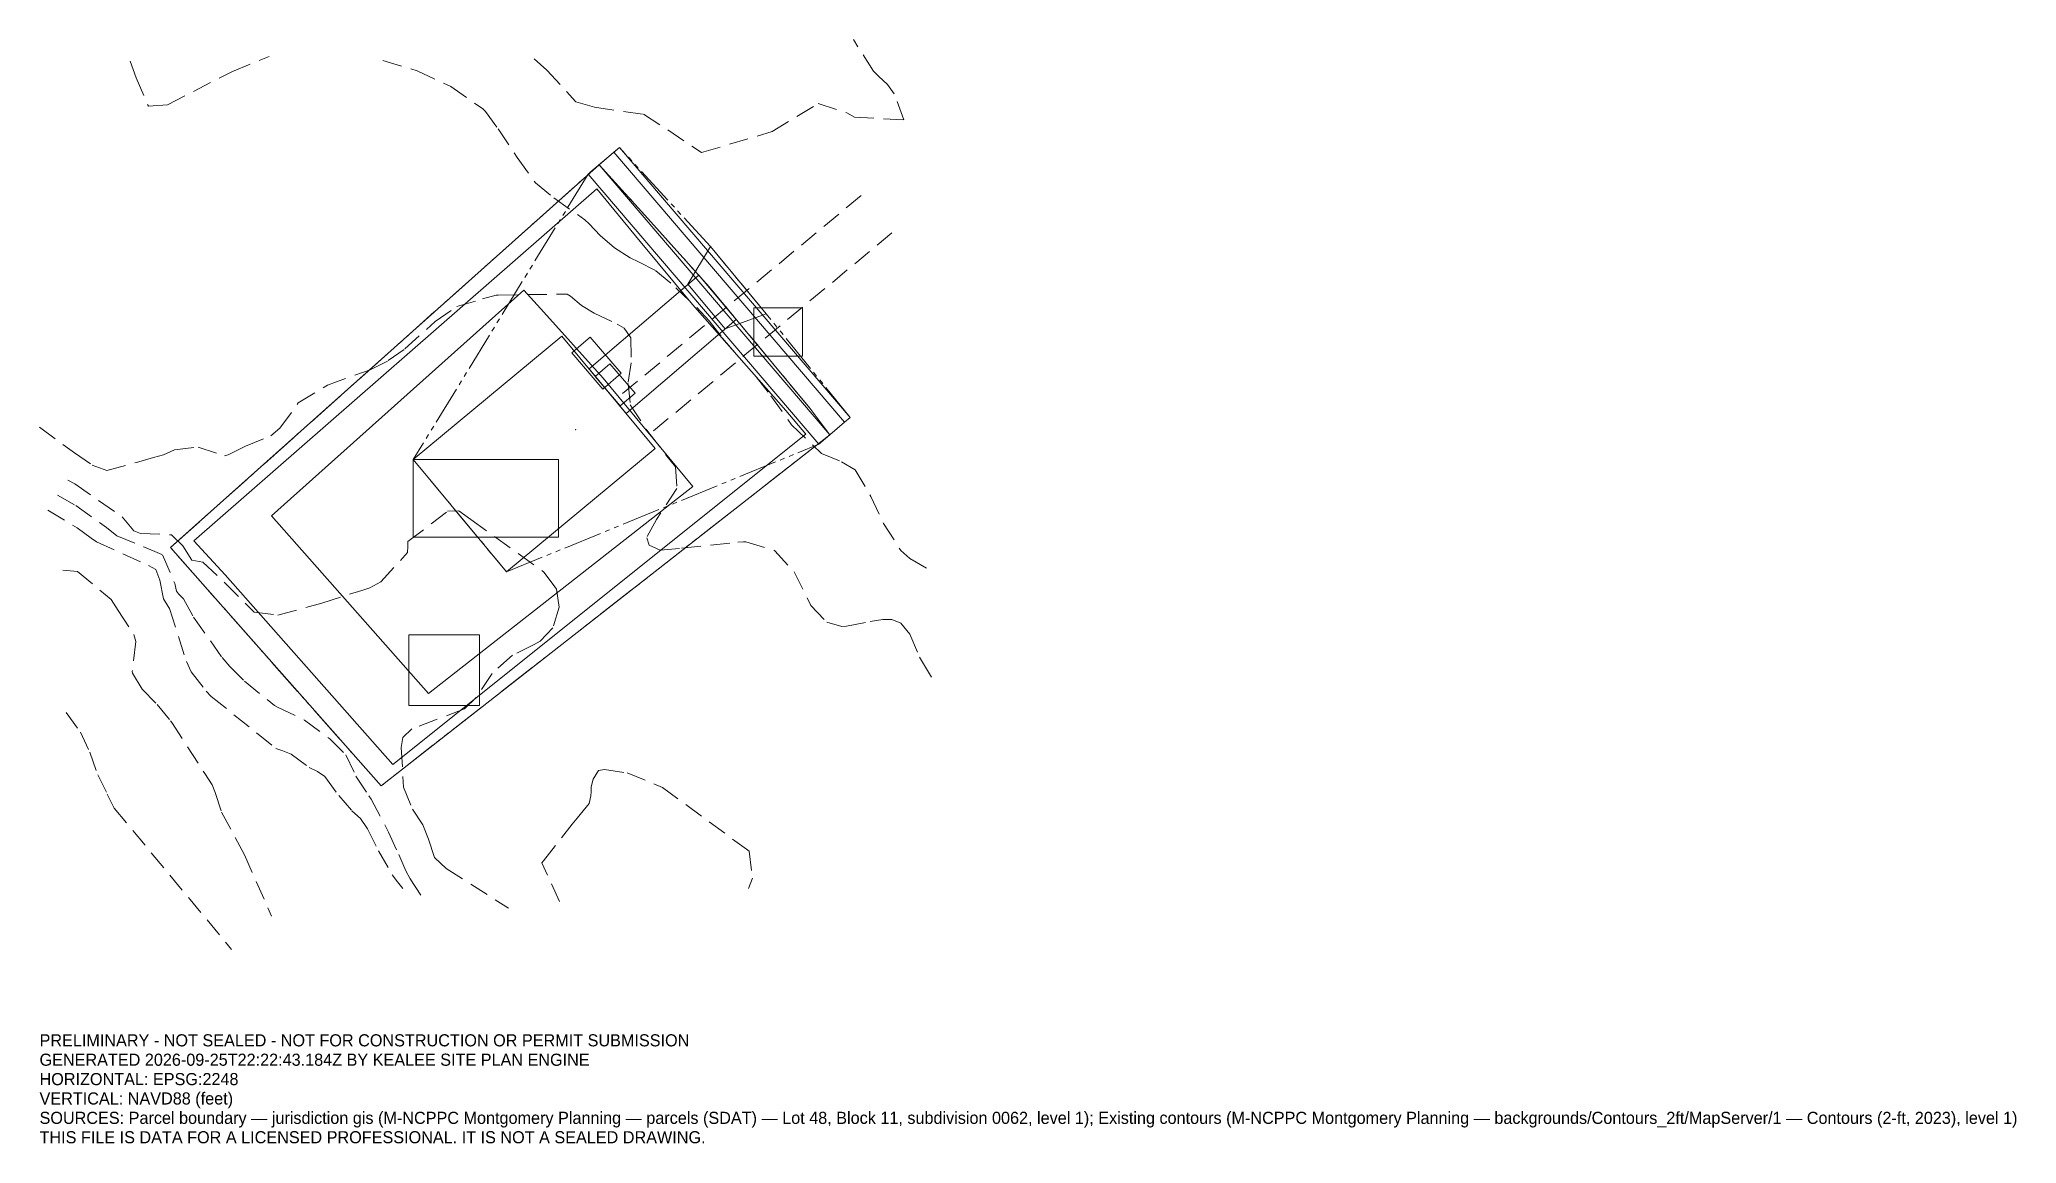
# Model space of a CAD drawing. Extents: x 1278175 to 1278583, y 484609 to 484837.
import ezdxf

# ---------------------------------------------------------------- set-up
doc = ezdxf.new("R2010")
doc.units = 0
doc.linetypes.add('DASHED', pattern=[6, 4, -2])
doc.linetypes.add('PHANTOM', pattern=[13, 8, -1, 1, -1, 1, -1])
for name, color, linetype, lineweight in [('C-ANNO-NPLT', 250, 'Continuous', 0), ('C-BLDG-FTPR-N', 6, 'Continuous', 0), ('C-LODS', 30, 'PHANTOM', 0), ('C-PVMT', 8, 'Continuous', 0), ('C-SITE-N', 6, 'Continuous', 0), ('C-STRM-AREA', 150, 'PHANTOM', 0), ('C-SWMG', 92, 'Continuous', 0), ('C-TOPO-MAJR-E', 32, 'DASHED', 0), ('C-TOPO-SPOT', 7, 'Continuous', 0), ('C-TOPO-SURF', 253, 'Continuous', 0), ('C-UTIL', 4, 'DASHED', 0), ('L-PLNT-TREE', 90, 'Continuous', 0), ('V-PROP-BNDY', 7, 'Continuous', 0)]:
    doc.layers.add(name, color=color, linetype=linetype, lineweight=lineweight)

msp = doc.modelspace()

# ---------------------------------------------------------------- linework, layer by layer
at = {"layer": 'C-BLDG-FTPR-N'}
msp.add_lwpolyline([(1278302.4, 484752.6), (1278283.17, 484775.76), (1278252.5, 484750.3), (1278271.73, 484727.13), (1278302.4, 484752.6)], close=True, dxfattribs=at)
at = {"layer": 'C-LODS'}
msp.add_lwpolyline([(1278252.5, 484750.3), (1278271.73, 484727.13), (1278336.2, 484753.47), (1278338.48, 484755.42), (1278341.53, 484758.02), (1278342.67, 484758.99), (1278325.32, 484780.41), (1278313.82, 484794.26), (1278295.05, 484814.72), (1278288.59, 484809.2), (1278252.5, 484750.3)], close=True, dxfattribs=at)
at = {"layer": 'C-PVMT'}
for points in [[(1278342.67, 484758.99), (1278295.05, 484814.72), (1278293.91, 484813.75), (1278341.53, 484758.02), (1278342.67, 484758.99)], [(1278338.48, 484755.42), (1278290.87, 484811.15), (1278288.59, 484809.2), (1278336.2, 484753.47), (1278338.48, 484755.42)], [(1278313.82, 484794.26), (1278325.32, 484780.41), (1278316.86, 484777.29), (1278309.2, 484786.52), (1278313.82, 484794.26)], [(1278319.17, 484779.2), (1278311.41, 484788.36), (1278288.77, 484769.01), (1278296.44, 484759.78), (1278319.17, 484779.2)], [(1278291.6, 484764.86), (1278295.41, 484768.1), (1278289.04, 484775.55), (1278285.24, 484772.31), (1278291.6, 484764.86)], [(1278298.27, 484763.98), (1278293.08, 484770.06), (1278290.04, 484767.46), (1278295.23, 484761.38), (1278298.27, 484763.98)]]:
    msp.add_lwpolyline(points, close=True, dxfattribs=at)
at = {"layer": 'C-SITE-N'}
for points in [[(1278333.49, 484755.52), (1278248.25, 484687.35), (1278213.69, 484726.49), (1278207.2, 484733.53), (1278290.42, 484806.17), (1278299.31, 484795.31), (1278310.15, 484782.31), (1278329.39, 484760.44), (1278333.49, 484755.52)], [(1278310.22, 484744.74), (1278291.68, 484767.07), (1278279.47, 484780.69), (1278275.35, 484785.23), (1278223.27, 484738.71), (1278255.65, 484702.05), (1278310.22, 484744.74)], [(1278252.5, 484734.3), (1278282.5, 484734.3), (1278282.5, 484750.3), (1278252.5, 484750.3), (1278252.5, 484734.3)]]:
    msp.add_lwpolyline(points, close=True, dxfattribs=at)
at = {"layer": 'C-STRM-AREA'}
msp.add_lwpolyline([(1278338.48, 484755.42), (1278245.85, 484682.96), (1278209.08, 484724.57), (1278202.4, 484732.13), (1278290.87, 484811.15), (1278300.93, 484800.04), (1278313.56, 484785.96), (1278334.37, 484760.89), (1278338.48, 484755.42)], close=True, dxfattribs=at)
at = {"layer": 'C-SWMG'}
msp.add_lwpolyline([(1278251.6, 484699.56), (1278266.2, 484699.56), (1278266.2, 484714.16), (1278251.6, 484714.16), (1278251.6, 484699.56)], close=True, dxfattribs=at)
at = {"layer": 'C-TOPO-MAJR-E'}
for points in [[(1278277.48, 484833), (1278280.1, 484830.68), (1278286.08, 484824.14), (1278289.92, 484823), (1278300.02, 484821.56), (1278305.02, 484818.32), (1278312, 484813.64), (1278326.55, 484817.99), (1278336.05, 484823.78), (1278342, 484821.84), (1278343.59, 484820.98), (1278353.72, 484820.43), (1278351.75, 484825.79), (1278350.36, 484827.74), (1278348.5, 484829.46), (1278347.48, 484830.43), (1278343.33, 484836.99)], [(1278194.09, 484832.5), (1278195.33, 484829.1), (1278197.83, 484823.21), (1278201.79, 484823.54), (1278215.16, 484830.42), (1278222.78, 484833.51)], [(1278246.24, 484832.68), (1278253.3, 484830.52), (1278260.22, 484827.27), (1278266.88, 484822.7), (1278267.43, 484822.15), (1278270.01, 484818.59), (1278273.95, 484812.64), (1278277.7, 484807.4), (1278281.5, 484804.31), (1278287.91, 484799.8), (1278288.79, 484798.97), (1278291.09, 484796.53), (1278294.01, 484793.98), (1278297.24, 484791.91), (1278298.97, 484791.14), (1278302.59, 484789.28), (1278306.72, 484785.77), (1278310.99, 484781.65), (1278313.55, 484778.92), (1278316.28, 484775.43), (1278323.27, 484767.35), (1278326.33, 484763.45), (1278330.57, 484757.48), (1278336.76, 484751.58), (1278340.91, 484749.84), (1278343.71, 484748.16), (1278346.95, 484742.65), (1278349.55, 484737.07), (1278353.15, 484731.51), (1278354.95, 484729.89), (1278359.55, 484727.22)], [(1278175.37, 484756.97), (1278182.56, 484751.67), (1278186.26, 484749.13), (1278189.26, 484748.05), (1278195.87, 484749.84), (1278198.9, 484750.7), (1278200.94, 484751.25), (1278203.24, 484752.34), (1278208.09, 484752.89), (1278213.52, 484751.09), (1278214.31, 484751.31), (1278217.89, 484753.08), (1278223.11, 484755.23), (1278224.98, 484756.81), (1278228.78, 484761.98), (1278234.79, 484765.63), (1278243.6, 484768.85), (1278247.34, 484770.72), (1278250.76, 484773.16), (1278257.01, 484778.79), (1278261.49, 484781.9), (1278266.82, 484783.44)], [(1278266.82, 484783.44), (1278269.62, 484784.24), (1278270.04, 484784.25)], [(1278270.04, 484784.25), (1278284.25, 484784.45), (1278284.97, 484784.05), (1278287.22, 484782.12), (1278289.87, 484780.5), (1278294.6, 484778.22), (1278296.06, 484777.42), (1278297.42, 484775.43), (1278297.45, 484770.23), (1278296.83, 484766.03), (1278297.28, 484761.61), (1278300.89, 484756.09), (1278306.59, 484748.8), (1278306.91, 484744.32), (1278302.68, 484737.93), (1278300.68, 484734.16), (1278301.16, 484732.62), (1278303.46, 484731.63), (1278307.89, 484732.01), (1278319.5, 484733.23), (1278320.67, 484733.29), (1278321.14, 484733.29), (1278327.15, 484731.49), (1278331.08, 484727.1), (1278334.57, 484720.21), (1278337.87, 484716.75), (1278340.92, 484715.88), (1278341.89, 484715.91), (1278346.77, 484716.9), (1278349.4, 484717.3), (1278351.3, 484717.32), (1278353.15, 484716.53), (1278354.96, 484714.25), (1278357.01, 484709.5), (1278357.4, 484708.83), (1278359.58, 484705.25)], [(1278181.2, 484746.06), (1278182.62, 484745.3), (1278192.42, 484738.46), (1278194.81, 484735.6), (1278196.19, 484735.06), (1278202.6, 484734.78), (1278204.97, 484732.52), (1278206.8, 484729.57), (1278209.09, 484729.09), (1278213.6, 484724.89), (1278219.67, 484718.79), (1278224.55, 484718.21), (1278233.65, 484720.66), (1278241.88, 484723.3), (1278243.54, 484723.84), (1278245.83, 484725.05), (1278251.34, 484731.1), (1278251.38, 484732.33), (1278251.41, 484733.36), (1278259.59, 484739.64), (1278261.9, 484739.69), (1278264.4, 484737.9)], [(1278177.07, 484739.89), (1278183.15, 484736.22), (1278186.02, 484734.06), (1278187.11, 484733.34), (1278197.88, 484728.46), (1278199.36, 484727.61), (1278200.21, 484725.44), (1278200.97, 484721.55), (1278201.95, 484719.94), (1278202.21, 484719.53), (1278205.67, 484708.64), (1278206.69, 484706.49), (1278209.76, 484702.47), (1278210.8, 484701.39), (1278224.17, 484690.68), (1278225.57, 484690.18), (1278227.28, 484689.52), (1278231.04, 484686.74), (1278232.75, 484685.94), (1278234.25, 484684.92), (1278237.11, 484680.94), (1278239.85, 484677.81), (1278241.58, 484676.19), (1278243.05, 484674.07), (1278245.3, 484669.57), (1278248.17, 484664.58), (1278249.27, 484663.12), (1278250.34, 484661.75)], [(1278179.1, 484742.92), (1278182.88, 484740.83), (1278189.22, 484736.26), (1278191.31, 484734.58), (1278196.9, 484732.28), (1278200.74, 484730.67), (1278203.28, 484724.73), (1278203.63, 484723.15), (1278204.07, 484722.58), (1278205.11, 484721.54), (1278207.17, 484717.76), (1278213.05, 484709.42), (1278214.63, 484707.6), (1278217.68, 484704.58), (1278223.85, 484699.54), (1278224.51, 484699.22), (1278230.04, 484696.54), (1278235.28, 484692.63), (1278238.57, 484689.37), (1278240.66, 484684.97), (1278243.33, 484680.93), (1278243.83, 484680.21), (1278247.41, 484673.4), (1278249.49, 484668.76), (1278250.94, 484665.39), (1278251.89, 484663.79), (1278254.72, 484659.32)], [(1278264.4, 484737.9), (1278279.44, 484727.07), (1278281.36, 484724.49)], [(1278180.15, 484727.47), (1278183.21, 484727.19), (1278190.18, 484721.44), (1278191.61, 484719.13), (1278194.86, 484714.18), (1278195.23, 484712.75), (1278194.52, 484706.55), (1278194.56, 484706.23), (1278196.58, 484702.92), (1278199.65, 484699.72), (1278202.42, 484696.35)], [(1278281.36, 484724.49), (1278282.06, 484723.55), (1278282.6, 484719.82), (1278281.3, 484715.57), (1278278.71, 484712.84), (1278277.46, 484712.12), (1278272.96, 484709.91), (1278268.79, 484706.18), (1278265.49, 484701.22), (1278263.08, 484698.82), (1278252.23, 484694.73), (1278250.38, 484692.94), (1278250.01, 484690.88), (1278250.5, 484682.71), (1278252.33, 484678.14), (1278254.48, 484674.93), (1278255.64, 484671.95), (1278256.91, 484668.19), (1278259.32, 484665.91), (1278272.14, 484657.69)], [(1278180.89, 484698.12), (1278183.83, 484694.06), (1278185.74, 484689.93), (1278187.37, 484685.21), (1278189.35, 484681.25)], [(1278202.42, 484696.35), (1278202.66, 484696.06), (1278209.49, 484685.48)], [(1278209.49, 484685.48), (1278211, 484683.15), (1278211.59, 484681.62), (1278212.93, 484677.56), (1278217.66, 484668.74), (1278223.25, 484656.08)], [(1278289.19, 484681.69), (1278289.23, 484682.76), (1278289.6, 484684.31), (1278290.75, 484686.14), (1278291.99, 484686.33), (1278296.63, 484685.64), (1278303.91, 484682.65), (1278321.27, 484669.89)], [(1278189.35, 484681.25), (1278190.78, 484678.38), (1278214.99, 484649.19)], [(1278285.32, 484675.03), (1278286.32, 484676.29), (1278288.8, 484679.32), (1278289.16, 484680.9), (1278289.19, 484681.69)], [(1278279.36, 484667.51), (1278285.32, 484675.03)], [(1278282.67, 484659.08), (1278279.02, 484667.09), (1278279.36, 484667.51)], [(1278321.27, 484669.89), (1278321.84, 484669.47), (1278322.51, 484663.9), (1278321.69, 484661.74)]]:
    msp.add_lwpolyline(points, dxfattribs=at)
at = {"layer": 'C-TOPO-SPOT'}
msp.add_point((1278286, 484756.5), dxfattribs=at)
at = {"layer": 'C-TOPO-SURF'}
msp.add_lwpolyline([(1278341.53, 484758.02), (1278293.91, 484813.75), (1278290.87, 484811.15), (1278338.48, 484755.42), (1278341.53, 484758.02)], close=True, dxfattribs=at)
at = {"layer": 'C-UTIL'}
for points in [[(1278344.92, 484804.78), (1278294.1, 484762.6)], [(1278351.3, 484797.09), (1278300.48, 484754.9)]]:
    msp.add_lwpolyline(points, dxfattribs=at)
at = {"layer": 'L-PLNT-TREE'}
msp.add_lwpolyline([(1278322.82, 484771.62), (1278332.82, 484771.62), (1278332.82, 484781.62), (1278322.82, 484781.62), (1278322.82, 484771.62)], close=True, dxfattribs=at)
at = {"layer": 'V-PROP-BNDY'}
msp.add_lwpolyline([(1278338.48, 484755.42), (1278245.85, 484682.96), (1278209.08, 484724.57), (1278202.4, 484732.13), (1278290.87, 484811.15), (1278300.93, 484800.04), (1278313.56, 484785.96), (1278334.37, 484760.89), (1278338.48, 484755.42)], close=True, dxfattribs=at)

# ---------------------------------------------------------------- texts
at = {"layer": 'C-ANNO-NPLT'}
for s, p in [('PRELIMINARY - NOT SEALED - NOT FOR CONSTRUCTION OR PERMIT SUBMISSION', (1278175.37, 484629.19)), ('GENERATED 2026-09-25T22:22:43.184Z BY KEALEE SITE PLAN ENGINE', (1278175.37, 484625.19)), ('HORIZONTAL: EPSG:2248', (1278175.37, 484621.19)), ('VERTICAL: NAVD88 (feet)', (1278175.37, 484617.19)), ('SOURCES: Parcel boundary — jurisdiction gis (M-NCPPC Montgomery Planning — parcels (SDAT) — Lot 48, Block 11, subdivision 0062, level 1); Existing contours (M-NCPPC Montgomery Planning — backgrounds/Contours_2ft/MapServer/1 — Contours (2-ft, 2023), level 1)', (1278175.37, 484613.19)), ('THIS FILE IS DATA FOR A LICENSED PROFESSIONAL. IT IS NOT A SEALED DRAWING.', (1278175.37, 484609.19))]:
    msp.add_text(s, height=2.5, dxfattribs=at).set_placement(p)

doc.saveas('drawing.dxf')
